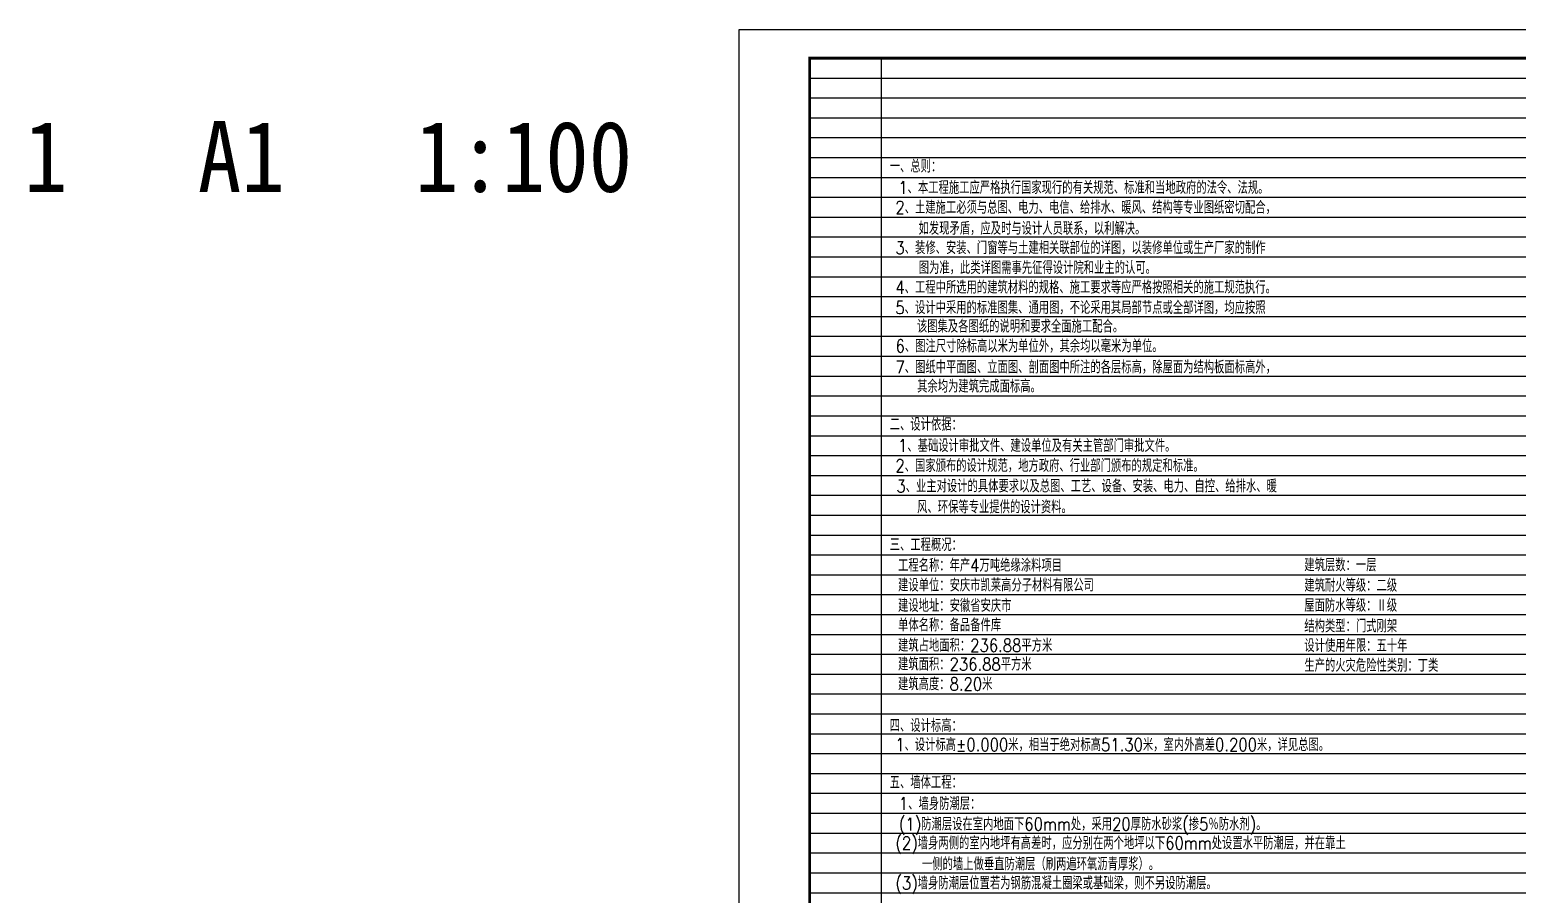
# Model space of a CAD drawing. Extents: x 4796190 to 4921527, y -485691 to -238224.
# Drawn here: x 4796291 to 4848712, y -330839 to -300384 of the extents above; entities that cross this region are included whole.
import ezdxf

# ---------------------------------------------------------------- set-up
doc = ezdxf.new("R2010")
doc.units = 0
doc.header["$LTSCALE"] = 1000
doc.header["$MEASUREMENT"] = 0
doc.layers.get('0').update_dxf_attribs({"linetype": 'CONTINUOUS'})
for name, color, linetype in [('PUB_TITLE', 4, 'CONTINUOUS'), ('图名', 15, 'CONTINUOUS'), ('图层线', 8, 'CONTINUOUS')]:
    doc.layers.add(name, color=color, linetype=linetype)
doc.styles.add('HZ1', font='txt.shx', dxfattribs={"bigfont": 'hzdx.shx'})
doc.styles.add('宋体', font='', dxfattribs={"width": 0.7})
doc.styles.get('宋体').set_extended_font_data('SimSun')

msp = doc.modelspace()

# ---------------------------------------------------------------- linework, layer by layer
at = {"layer": 'PUB_TITLE'}
msp.add_lwpolyline([(4821277.2, -359783.9), (4905377.2, -359783.9), (4905377.2, -300383.9), (4821277.2, -300383.9)], close=True, dxfattribs=at)
at = {"layer": 'PUB_TITLE', "const_width": 100}
msp.add_lwpolyline([(4823777.2, -358783.9), (4904377.2, -358783.9), (4904377.2, -301383.9), (4823777.2, -301383.9)], close=True, dxfattribs=at)
at = {"layer": '图层线'}
for p, q in [((4823777.2, -301383.9), (4904377.2, -301383.9)), ((4826310.7, -358783.9), (4826310.7, -301383.9)), ((4823777.2, -302083.9), (4904377.2, -302083.9)), ((4823777.2, -302783.9), (4904377.2, -302783.9)), ((4823777.2, -303483.9), (4904377.2, -303483.9)), ((4823777.2, -304183.9), (4904377.2, -304183.9)), ((4823777.2, -304883.9), (4904377.2, -304883.9)), ((4823777.2, -305583.9), (4904377.2, -305583.9)), ((4823777.2, -306283.9), (4904377.2, -306283.9)), ((4823777.2, -306983.9), (4904377.2, -306983.9)), ((4823777.2, -307683.9), (4904377.2, -307683.9)), ((4823777.2, -308383.9), (4904377.2, -308383.9)), ((4823777.2, -309083.9), (4904377.2, -309083.9)), ((4823777.2, -309783.9), (4904377.2, -309783.9)), ((4823777.2, -310483.9), (4904377.2, -310483.9)), ((4823777.2, -311183.9), (4904377.2, -311183.9)), ((4823777.2, -311883.9), (4904377.2, -311883.9)), ((4823777.2, -312583.9), (4904377.2, -312583.9)), ((4823777.2, -313283.9), (4904377.2, -313283.9)), ((4823777.2, -313983.9), (4904377.2, -313983.9)), ((4823777.2, -314683.9), (4904377.2, -314683.9)), ((4823777.2, -315383.9), (4904377.2, -315383.9)), ((4823777.2, -316083.9), (4904377.2, -316083.9)), ((4823777.2, -316783.9), (4904377.2, -316783.9)), ((4823777.2, -317483.9), (4904377.2, -317483.9)), ((4823777.2, -318183.9), (4904377.2, -318183.9)), ((4823777.2, -318883.9), (4904377.2, -318883.9)), ((4823777.2, -319583.9), (4904377.2, -319583.9)), ((4823777.2, -320283.9), (4904377.2, -320283.9)), ((4823777.2, -320983.9), (4904377.2, -320983.9)), ((4823777.2, -321683.9), (4904377.2, -321683.9)), ((4823777.2, -322383.9), (4904377.2, -322383.9)), ((4823777.2, -323083.9), (4904377.2, -323083.9)), ((4823777.2, -323783.9), (4904377.2, -323783.9)), ((4823777.2, -324483.9), (4904377.2, -324483.9)), ((4823777.2, -325183.9), (4904377.2, -325183.9)), ((4823777.2, -325883.9), (4904377.2, -325883.9)), ((4823777.2, -326583.9), (4904377.2, -326583.9)), ((4823777.2, -327283.9), (4904377.2, -327283.9)), ((4823777.2, -327983.9), (4904377.2, -327983.9)), ((4823777.2, -328683.9), (4904377.2, -328683.9)), ((4823777.2, -329383.9), (4904377.2, -329383.9)), ((4823777.2, -330083.9), (4904377.2, -330083.9)), ((4823777.2, -330783.9), (4904377.2, -330783.9))]:
    msp.add_line(p, q, dxfattribs=at)

# ---------------------------------------------------------------- texts
at = {"color": 6, "style": 'HZ1', "width": 0.85}
for s, p in [('一、总则：', (4826596.8, -305418.2)), ('二、设计依据：', (4826596.8, -314509.1)), ('三、工程概况：', (4826596.8, -318750.3)), ('四、设计标高：', (4826596.8, -325120.8)), ('五、墙体工程：', (4826596.8, -327120.3))]:
    msp.add_text(s, height=450, dxfattribs=at).set_placement(p)
at = {"color": 4, "style": 'HZ1', "width": 0.85}
for s, p in [('1、本工程施工应严格执行国家现行的有关规范、标准和当地政府的法令、法规。', (4826899.2, -306168.2)), ('2、土建施工必须与总图、电力、电信、给排水、暖风、结构等专业图纸密切配合，', (4826796.8, -306867.8)), ('如发现矛盾，应及时与设计人员联系，以利解决。', (4827612.9, -307605.9)), ('3、装修、安装、门窗等与土建相关联部位的详图，以装修单位或生产厂家的制作', (4826796.8, -308289.4)), ('图为准，此类详图需事先征得设计院和业主的认可。', (4827620.1, -308990.2)), ('4、工程中所选用的建筑材料的规格、施工要求等应严格按照相关的施工规范执行。', (4826796.8, -309681.6)), ('5、设计中采用的标准图集、通用图，不论采用其局部节点或全部详图，均应按照', (4826796.8, -310396.5)), ('该图集及各图纸的说明和要求全面施工配合。', (4827556.3, -311055.2)), ('6、图注尺寸除标高以米为单位外，其余均以毫米为单位。', (4826802.2, -311748.5)), ('7、图纸中平面图、立面图、剖面图中所注的各层标高，除屋面为结构板面标高外，', (4826799.1, -312493.2)), ('其余均为建筑完成面标高。', (4827562.3, -313167.2)), ('1、基础设计审批文件、建设单位及有关主管部门审批文件。', (4826890.4, -315259.1)), ('2、国家颁布的设计规范，地方政府、行业部门颁布的规定和标准。', (4826796.8, -315964.1)), ('3、业主对设计的具体要求以及总图、工艺、设备、安装、电力、自控、给排水、暖', (4826831.4, -316684)), ('风、环保等专业提供的设计资料。', (4827563.8, -317422.1)), ('工程名称：年产4万吨绝缘涂料项目', (4826890.4, -319475.9)), ('建筑层数：一层', (4841208.2, -319462.7)), ('建设单位：安庆市凯莱高分子材料有限公司', (4826890.4, -320174.1)), ('建筑耐火等级：二级', (4841208.2, -320182.4)), ('建设地址：安徽省安庆市', (4826890.4, -320893.2)), ('屋面防水等级：Ⅱ级', (4841208.2, -320886.8)), ('单体名称：备品备件库', (4826890.4, -321580.9)), ('结构类型：门式刚架', (4841208.2, -321613)), ('建筑占地面积：236.88平方米', (4826890.4, -322294.6)), ('设计使用年限：五十年', (4841208.2, -322302.3)), ('建筑面积：236.88平方米', (4826890.4, -322957.6)), ('生产的火灾危险性类别：丁类', (4841208.2, -323002.3)), ('建筑高度：8.20米', (4826890.4, -323656.9)), ('1、设计标高%%P0.000米，相当于绝对标高51.30米，室内外高差0.200米，详见总图。', (4826792.4, -325796)), ('1、墙身防潮层：', (4826919.9, -327870.3)), ('(1)防潮层设在室内地面下60mm处，采用20厚防水砂浆(掺5％防水剂)。', (4826919.9, -328591.8)), ('(2)墙身两侧的室内地坪有高差时，应分别在两个地坪以下60mm处设置水平防潮层，并在靠土', (4826796.8, -329259.9)), ('一侧的墙上做垂直防潮层（刷两遍环氧沥青厚浆）。', (4827733.8, -329999.2)), ('(3)墙身防潮层位置若为钢筋混凝土圈梁或基础梁，则不另设防潮层。', (4826796.8, -330668.9))]:
    msp.add_text(s, height=450, dxfattribs=at).set_placement(p)
at = {"layer": '图名', "style": '宋体', "width": 0.9}
msp.add_text('1   A1   1:100', height=2500, dxfattribs=at).set_placement((4796092.2, -306096.5))

doc.saveas('drawing.dxf')
